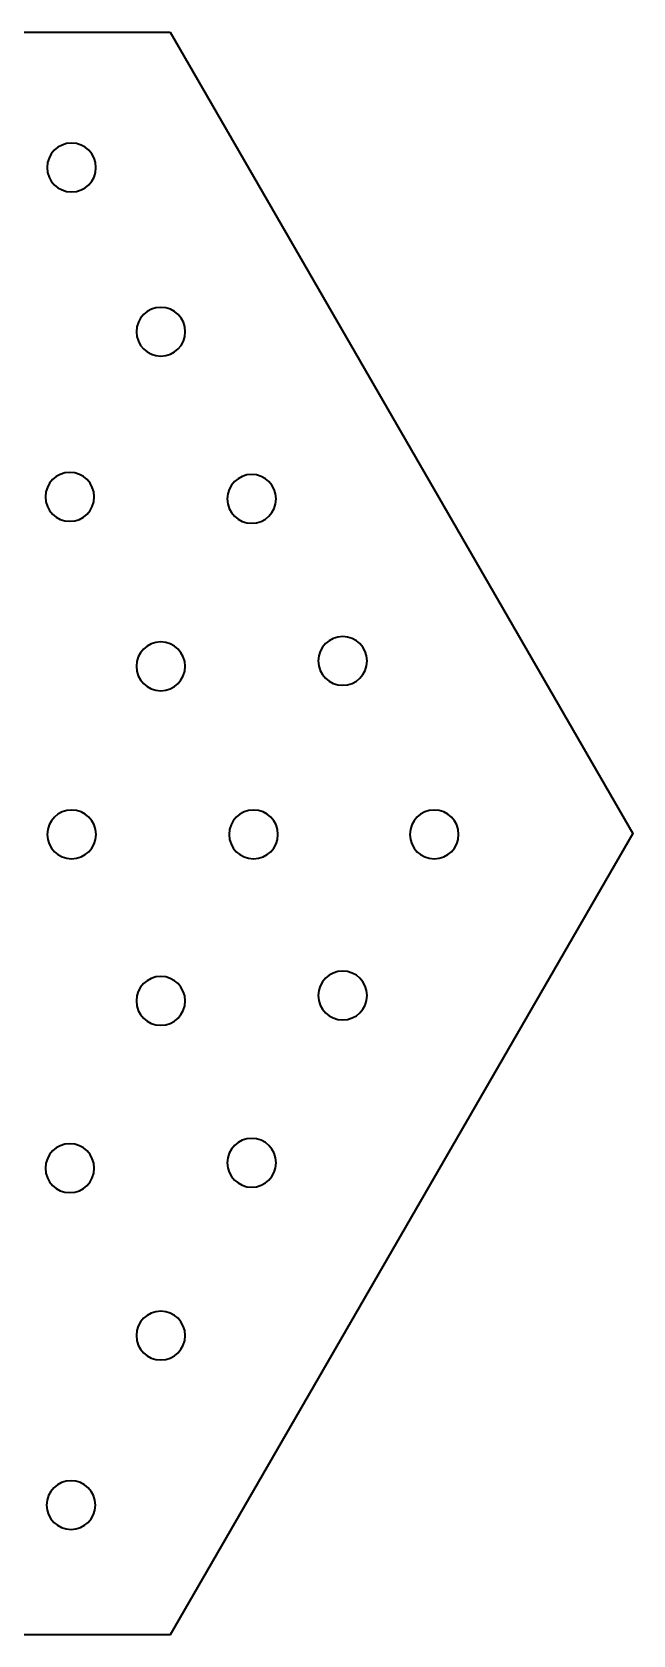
# Model space of a CAD drawing. Header units: inches. Extents: x 11 to 1716, y -770 to -4.
# Drawn here: x 887.9 to 959.3, y -194.5 to -4 of the extents above; entities that cross this region are included whole.
import ezdxf

# ---------------------------------------------------------------- set-up
doc = ezdxf.new("R2010")
doc.units = ezdxf.units.IN
doc.header["$MEASUREMENT"] = 0
doc.layers.add('Capa 1', color=7, linetype='Continuous')

msp = doc.modelspace()

# ---------------------------------------------------------------- linework, layer by layer
at = {"layer": 'Capa 1', "color": 250, "lineweight": 35, "true_color": 0x1c1c1b}
msp.add_lwpolyline([(904.34, -4), (959.34, -99.26), (904.34, -194.52), (794.34, -194.52), (739.34, -99.26), (794.34, -4), (904.34, -4)], dxfattribs=at)
at = {"layer": 'Capa 1', "color": 242, "lineweight": 35, "true_color": 0xe5202d}
for points in [[(895.5, -20.1), (895.5, -21.7), (894.2, -23), (892.6, -23), (891, -23), (889.7, -21.7), (889.7, -20.1), (889.7, -18.5), (891, -17.2), (892.6, -17.2), (894.2, -17.2), (895.5, -18.5), (895.5, -20.1)], [(906.12, -39.62), (906.12, -41.22), (904.82, -42.52), (903.22, -42.52), (901.62, -42.52), (900.32, -41.22), (900.32, -39.62), (900.32, -38.02), (901.62, -36.72), (903.22, -36.72), (904.82, -36.72), (906.12, -38.02), (906.12, -39.62)], [(895.3, -59.25), (895.3, -60.86), (894, -62.15), (892.4, -62.15), (890.79, -62.15), (889.5, -60.86), (889.5, -59.25), (889.5, -57.65), (890.79, -56.35), (892.4, -56.35), (894, -56.35), (895.3, -57.65), (895.3, -59.25)], [(916.92, -59.49), (916.92, -61.1), (915.63, -62.39), (914.02, -62.39), (912.42, -62.39), (911.12, -61.1), (911.12, -59.49), (911.12, -57.89), (912.42, -56.59), (914.02, -56.59), (915.63, -56.59), (916.92, -57.89), (916.92, -59.49)], [(927.74, -78.75), (927.74, -80.35), (926.44, -81.65), (924.84, -81.65), (923.24, -81.65), (921.94, -80.35), (921.94, -78.75), (921.94, -77.14), (923.24, -75.85), (924.84, -75.85), (926.44, -75.85), (927.74, -77.14), (927.74, -78.75)], [(906.11, -79.39), (906.11, -80.99), (904.81, -82.29), (903.21, -82.29), (901.61, -82.29), (900.31, -80.99), (900.31, -79.39), (900.31, -77.79), (901.61, -76.49), (903.21, -76.49), (904.81, -76.49), (906.11, -77.79), (906.11, -79.39)], [(895.51, -99.37), (895.51, -100.98), (894.21, -102.27), (892.61, -102.27), (891.01, -102.27), (889.71, -100.98), (889.71, -99.37), (889.71, -97.77), (891.01, -96.47), (892.61, -96.47), (894.21, -96.47), (895.51, -97.77), (895.51, -99.37)], [(917.14, -99.37), (917.14, -100.98), (915.84, -102.27), (914.24, -102.27), (912.64, -102.27), (911.34, -100.98), (911.34, -99.37), (911.34, -97.77), (912.64, -96.47), (914.24, -96.47), (915.84, -96.47), (917.14, -97.77), (917.14, -99.37)], [(938.62, -99.37), (938.62, -100.98), (937.33, -102.27), (935.72, -102.27), (934.12, -102.27), (932.82, -100.98), (932.82, -99.37), (932.82, -97.77), (934.12, -96.47), (935.72, -96.47), (937.33, -96.47), (938.62, -97.77), (938.62, -99.37)], [(927.74, -118.52), (927.74, -120.12), (926.44, -121.42), (924.84, -121.42), (923.24, -121.42), (921.94, -120.12), (921.94, -118.52), (921.94, -116.92), (923.24, -115.62), (924.84, -115.62), (926.44, -115.62), (927.74, -116.92), (927.74, -118.52)], [(906.11, -119.16), (906.11, -120.76), (904.81, -122.06), (903.21, -122.06), (901.61, -122.06), (900.31, -120.76), (900.31, -119.16), (900.31, -117.56), (901.61, -116.26), (903.21, -116.26), (904.81, -116.26), (906.11, -117.56), (906.11, -119.16)], [(895.3, -139.05), (895.3, -140.65), (894, -141.95), (892.4, -141.95), (890.79, -141.95), (889.5, -140.65), (889.5, -139.05), (889.5, -137.44), (890.79, -136.15), (892.4, -136.15), (894, -136.15), (895.3, -137.44), (895.3, -139.05)], [(916.92, -138.4), (916.92, -140), (915.63, -141.3), (914.02, -141.3), (912.42, -141.3), (911.12, -140), (911.12, -138.4), (911.12, -136.8), (912.42, -135.5), (914.02, -135.5), (915.63, -135.5), (916.92, -136.8), (916.92, -138.4)], [(906.11, -158.94), (906.11, -160.54), (904.81, -161.84), (903.21, -161.84), (901.61, -161.84), (900.31, -160.54), (900.31, -158.94), (900.31, -157.34), (901.61, -156.04), (903.21, -156.04), (904.81, -156.04), (906.11, -157.34), (906.11, -158.94)], [(895.44, -179.09), (895.44, -180.69), (894.14, -181.99), (892.54, -181.99), (890.94, -181.99), (889.64, -180.69), (889.64, -179.09), (889.64, -177.48), (890.94, -176.19), (892.54, -176.19), (894.14, -176.19), (895.44, -177.48), (895.44, -179.09)]]:
    msp.add_open_spline(points, degree=3, knots=[0, 0, 0, 0, 1, 1, 1, 2, 2, 2, 3, 3, 3, 4, 4, 4, 4], dxfattribs=at)

doc.saveas('drawing.dxf')
